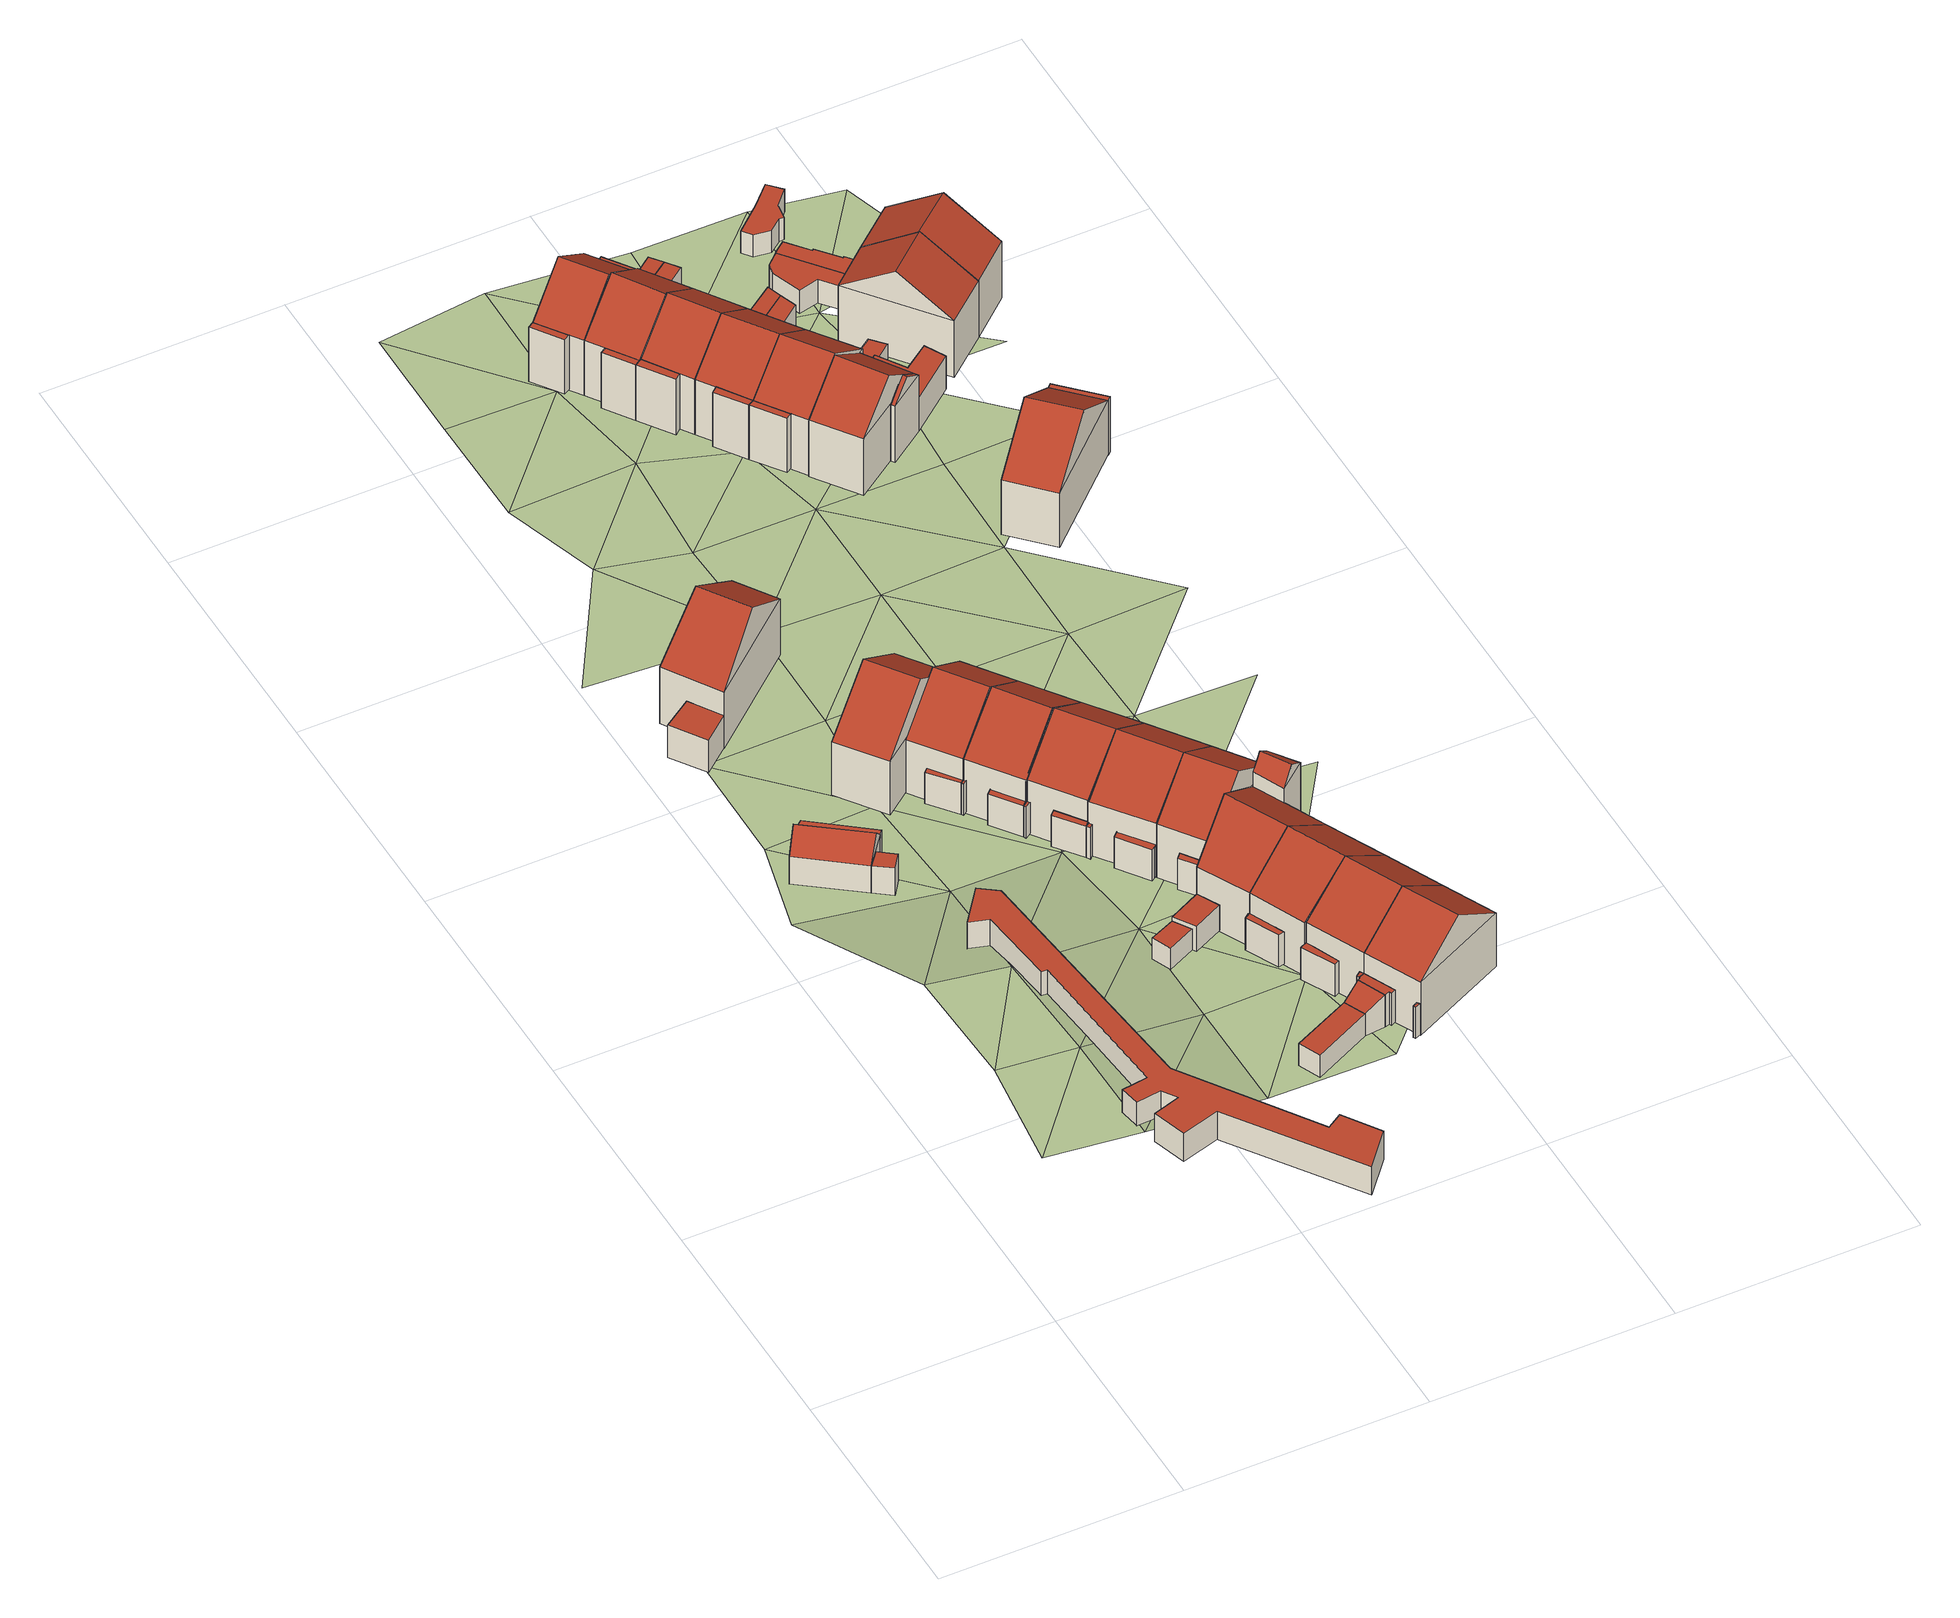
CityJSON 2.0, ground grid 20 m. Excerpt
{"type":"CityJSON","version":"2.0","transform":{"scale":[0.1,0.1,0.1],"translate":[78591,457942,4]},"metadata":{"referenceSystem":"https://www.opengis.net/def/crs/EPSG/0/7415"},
"CityObjects":{
"building1":{"type":"Building","children":["building1-1","building1-2","building1-3"]},
"building1-1":{"type":"BuildingPart","attributes":{"roofType":"1000","RelativeEavesHeight":2.72,"RelativeRidgeHeight":2.72,"AbsoluteEavesHeight":7.45,"AbsoluteRidgeHeight":7.45},"parents":["building1"],"geometry":[{"type":"Solid","lod":"2","boundaries":[[[[0,1,2,3]],[[1,4,5,2]],[[4,6,7,5]],[[6,0,3,7]],[[6,4,1,0]],[[3,2,5,7]]]],"semantics":{"surfaces":[{"type":"WallSurface"},{"type":"RoofSurface","Direction":354.98,"Slope":90},{"type":"GroundSurface"}],"values":[[0,0,0,0,1,2]]}}]},
"building1-2":{"type":"BuildingPart","attributes":{"roofType":"1030","RelativeEavesHeight":2.73,"RelativeRidgeHeight":4.38,"AbsoluteEavesHeight":7.45,"AbsoluteRidgeHeight":9.09},"parents":["building1"],"geometry":[{"type":"Solid","lod":"2","boundaries":[[[[8,9,10,11]],[[9,6,7,10]],[[6,12,13,7]],[[12,8,11,13]],[[6,9,14]],[[8,12,15]],[[9,8,15,14]],[[12,6,14,15]],[[11,10,7,13]]]],"semantics":{"surfaces":[{"type":"WallSurface"},{"type":"RoofSurface","Direction":36.24,"Slope":44.99},{"type":"RoofSurface","Direction":216.6,"Slope":45},{"type":"GroundSurface"}],"values":[[0,0,0,0,0,0,1,2,3]]}}]},
"building1-3":{"type":"BuildingPart","attributes":{"roofType":"1000","RelativeEavesHeight":2.74,"RelativeRidgeHeight":2.74,"AbsoluteEavesHeight":7.45,"AbsoluteRidgeHeight":7.45},"parents":["building1"],"geometry":[{"type":"Solid","lod":"2","boundaries":[[[[8,16,17,11]],[[16,18,19,17]],[[18,9,10,19]],[[9,8,11,10]],[[9,18,16,8]],[[11,17,19,10]]]],"semantics":{"surfaces":[{"type":"WallSurface"},{"type":"RoofSurface","Direction":0,"Slope":90},{"type":"GroundSurface"}],"values":[[0,0,0,0,1,2]]}}]},
"building2":{"type":"Building","attributes":{"roofType":"1000","RelativeEavesHeight":2.79,"RelativeRidgeHeight":2.79,"AbsoluteEavesHeight":7.82,"AbsoluteRidgeHeight":7.82},"geometry":[{"type":"Solid","lod":"2","boundaries":[[[[20,21,22,23]],[[21,24,25,22]],[[24,26,27,25]],[[26,28,29,27]],[[28,30,31,29]],[[30,32,33,31]],[[32,34,35,33]],[[34,36,37,35]],[[36,38,39,37]],[[38,40,41,39]],[[40,42,43,41]],[[42,44,45,43]],[[44,46,47,45]],[[46,48,49,47]],[[48,50,51,49]],[[50,52,53,51]],[[52,54,55,53]],[[54,56,57,55]],[[56,20,23,57]],[[56,54,52,50,48,46,44,42,40,38,36,34,32,30,28,26,24,21,20]],[[23,22,25,27,29,31,33,35,37,39,41,43,45,47,49,51,53,55,57]]]],"semantics":{"surfaces":[{"type":"WallSurface"},{"type":"RoofSurface","Direction":0,"Slope":90},{"type":"GroundSurface"}],"values":[[0,0,0,0,0,0,0,0,0,0,0,0,0,0,0,0,0,0,0,1,2]]}}]},
"building3":{"type":"Building","children":["building3-1","building3-2"]},
"building3-1":{"type":"BuildingPart","attributes":{"roofType":"1030","RelativeEavesHeight":5.61,"RelativeRidgeHeight":9.45,"AbsoluteEavesHeight":10.07,"AbsoluteRidgeHeight":13.91},"parents":["building3"],"geometry":[{"type":"Solid","lod":"2","boundaries":[[[[58,59,60,61]],[[59,62,63,60]],[[62,64,65,63]],[[64,58,61,65]],[[62,59,66]],[[58,64,67]],[[59,58,67,66]],[[64,62,66,67]],[[61,60,63,65]]]],"semantics":{"surfaces":[{"type":"WallSurface"},{"type":"RoofSurface","Direction":236.71,"Slope":53.75},{"type":"RoofSurface","Direction":56.67,"Slope":53.75},{"type":"GroundSurface"}],"values":[[0,0,0,0,0,0,1,2,3]]}}]},
"building3-2":{"type":"BuildingPart","attributes":{"roofType":"1000","RelativeEavesHeight":3.17,"RelativeRidgeHeight":3.17,"AbsoluteEavesHeight":7.78,"AbsoluteRidgeHeight":7.78},"parents":["building3"],"geometry":[{"type":"Solid","lod":"2","boundaries":[[[[68,69,70,71]],[[69,72,73,70]],[[72,74,75,73]],[[74,68,71,75]],[[74,72,69,68]],[[71,70,73,75]]]],"semantics":{"surfaces":[{"type":"WallSurface"},{"type":"RoofSurface","Direction":0,"Slope":90},{"type":"GroundSurface"}],"values":[[0,0,0,0,1,2]]}}]},
"building4":{"type":"Building","attributes":{"roofType":"1030","RelativeEavesHeight":5.32,"RelativeRidgeHeight":9.09,"AbsoluteEavesHeight":9.82,"AbsoluteRidgeHeight":13.59},"geometry":[{"type":"Solid","lod":"2","boundaries":[[[[76,77,78,79]],[[77,80,81,78]],[[80,82,83,81]],[[82,76,79,83]],[[80,77,84]],[[76,82,85]],[[77,76,85,84]],[[82,80,84,85]],[[79,78,81,83]]]],"semantics":{"surfaces":[{"type":"WallSurface"},{"type":"RoofSurface","Direction":234.2,"Slope":53.7},{"type":"RoofSurface","Direction":54.05,"Slope":53.7},{"type":"GroundSurface"}],"values":[[0,0,0,0,0,0,1,2,3]]}}]},
"building5":{"type":"Building","children":["building5-1","building5-2"]},
"building5-1":{"type":"BuildingPart","attributes":{"roofType":"1030","RelativeEavesHeight":5.3,"RelativeRidgeHeight":8.58,"AbsoluteEavesHeight":9.82,"AbsoluteRidgeHeight":13.09},"parents":["building5"],"geometry":[{"type":"Solid","lod":"2","boundaries":[[[[86,87,88,89]],[[87,90,91,88]],[[90,92,93,91]],[[92,86,89,93]],[[90,87,94]],[[86,92,95]],[[87,86,95,94]],[[92,90,94,95]],[[89,88,91,93]]]],"semantics":{"surfaces":[{"type":"WallSurface"},{"type":"RoofSurface","Direction":233.83,"Slope":54.18},{"type":"RoofSurface","Direction":53.82,"Slope":54.18},{"type":"GroundSurface"}],"values":[[0,0,0,0,0,0,1,2,3]]}}]},
"building5-2":{"type":"BuildingPart","attributes":{"roofType":"1000","RelativeEavesHeight":3.09,"RelativeRidgeHeight":3.09,"AbsoluteEavesHeight":7.72,"AbsoluteRidgeHeight":7.72},"parents":["building5"],"geometry":[{"type":"Solid","lod":"2","boundaries":[[[[96,97,98,99]],[[97,100,101,98]],[[100,102,103,101]],[[102,96,99,103]],[[102,100,97,96]],[[99,98,101,103]]]],"semantics":{"surfaces":[{"type":"WallSurface"},{"type":"RoofSurface","Direction":0,"Slope":90},{"type":"GroundSurface"}],"values":[[0,0,0,0,1,2]]}}]},
"building6":{"type":"Building","children":["building6-1","building6-2","building6-3"]},
"building6-1":{"type":"BuildingPart","attributes":{"roofType":"1000","RelativeEavesHeight":3.09,"RelativeRidgeHeight":3.09,"AbsoluteEavesHeight":7.72,"AbsoluteRidgeHeight":7.72},"parents":["building6"],"geometry":[{"type":"Solid","lod":"2","boundaries":[[[[96,104,105,99]],[[104,106,107,105]],[[106,97,98,107]],[[97,96,99,98]],[[97,106,104,96]],[[99,105,107,98]]]],"semantics":{"surfaces":[{"type":"WallSurface"},{"type":"RoofSurface","Direction":0,"Slope":90},{"type":"GroundSurface"}],"values":[[0,0,0,0,1,2]]}}]},
"building6-2":{"type":"BuildingPart","attributes":{"roofType":"1030","RelativeEavesHeight":5.3,"RelativeRidgeHeight":8.58,"AbsoluteEavesHeight":9.82,"AbsoluteRidgeHeight":13.09},"parents":["building6"],"geometry":[{"type":"Solid","lod":"2","boundaries":[[[[108,86,89,109]],[[86,92,93,89]],[[92,110,111,93]],[[110,108,109,111]],[[92,86,112]],[[108,110,113]],[[86,108,113,112]],[[110,92,112,113]],[[109,89,93,111]]]],"semantics":{"surfaces":[{"type":"WallSurface"},{"type":"RoofSurface","Direction":234.07,"Slope":54.07},{"type":"RoofSurface","Direction":53.9,"Slope":54.07},{"type":"GroundSurface"}],"values":[[0,0,0,0,0,0,1,2,3]]}}]},
"building6-3":{"type":"BuildingPart","attributes":{"roofType":"1000","RelativeEavesHeight":3.11,"RelativeRidgeHeight":3.11,"AbsoluteEavesHeight":7.72,"AbsoluteRidgeHeight":7.72},"parents":["building6"],"geometry":[{"type":"Solid","lod":"2","boundaries":[[[[114,115,116,117]],[[115,118,119,116]],[[118,120,121,119]],[[120,114,117,121]],[[120,118,115,114]],[[117,116,119,121]]]],"semantics":{"surfaces":[{"type":"WallSurface"},{"type":"RoofSurface","Direction":0,"Slope":90},{"type":"GroundSurface"}],"values":[[0,0,0,0,1,2]]}}]},
"building7":{"type":"Building","children":["building7-1","building7-2","building7-3"]},
"building7-1":{"type":"BuildingPart","attributes":{"roofType":"1000","RelativeEavesHeight":3.13,"RelativeRidgeHeight":3.13,"AbsoluteEavesHeight":7.72,"AbsoluteRidgeHeight":7.72},"parents":["building7"],"geometry":[{"type":"Solid","lod":"2","boundaries":[[[[122,123,124,125]],[[123,126,127,124]],[[126,128,129,127]],[[128,122,125,129]],[[128,126,123,122]],[[125,124,127,129]]]],"semantics":{"surfaces":[{"type":"WallSurface"},{"type":"RoofSurface","Direction":0,"Slope":90},{"type":"GroundSurface"}],"values":[[0,0,0,0,1,2]]}}]},
"building7-2":{"type":"BuildingPart","attributes":{"roofType":"1030","RelativeEavesHeight":5.32,"RelativeRidgeHeight":8.6,"AbsoluteEavesHeight":9.82,"AbsoluteRidgeHeight":13.09},"parents":["building7"],"geometry":[{"type":"Solid","lod":"2","boundaries":[[[[130,131,132,133]],[[131,110,111,132]],[[110,134,135,111]],[[134,130,133,135]],[[110,131,136]],[[130,134,137]],[[131,130,137,136]],[[134,110,136,137]],[[133,132,111,135]]]],"semantics":{"surfaces":[{"type":"WallSurface"},{"type":"RoofSurface","Direction":233.86,"Slope":54.07},{"type":"RoofSurface","Direction":53.82,"Slope":54.07},{"type":"GroundSurface"}],"values":[[0,0,0,0,0,0,1,2,3]]}}]},
"building7-3":{"type":"BuildingPart","attributes":{"roofType":"1000","RelativeEavesHeight":3.12,"RelativeRidgeHeight":3.12,"AbsoluteEavesHeight":7.72,"AbsoluteRidgeHeight":7.72},"parents":["building7"],"geometry":[{"type":"Solid","lod":"2","boundaries":[[[[138,139,140,141]],[[139,142,143,140]],[[142,115,116,143]],[[115,138,141,116]],[[115,142,139,138]],[[141,140,143,116]]]],"semantics":{"surfaces":[{"type":"WallSurface"},{"type":"RoofSurface","Direction":0,"Slope":90},{"type":"GroundSurface"}],"values":[[0,0,0,0,1,2]]}}]},
"building8":{"type":"Building","children":["building8-1","building8-2","building8-3","building8-4","building8-5"]},
"building8-1":{"type":"BuildingPart","attributes":{"roofType":"1030","RelativeEavesHeight":6.73,"RelativeRidgeHeight":7.83,"AbsoluteEavesHeight":11.2,"AbsoluteRidgeHeight":12.29},"parents":["building8"],"geometry":[{"type":"Solid","lod":"2","boundaries":[[[[144,145,146,147]],[[145,148,149,146]],[[148,150,151,149]],[[150,144,147,151]],[[148,145,152]],[[144,150,153]],[[145,144,153,152]],[[150,148,152,153]],[[147,146,149,151]]]],"semantics":{"surfaces":[{"type":"WallSurface"},{"type":"RoofSurface","Direction":242.13,"Slope":50.67},{"type":"RoofSurface","Direction":56.68,"Slope":51.04},{"type":"GroundSurface"}],"values":[[0,0,0,0,0,0,1,2,3]]}}]},
"building8-2":{"type":"BuildingPart","attributes":{"roofType":"1000","RelativeEavesHeight":3.24,"RelativeRidgeHeight":3.24,"AbsoluteEavesHeight":7.83,"AbsoluteRidgeHeight":7.83},"parents":["building8"],"geometry":[{"type":"Solid","lod":"2","boundaries":[[[[154,155,156,157]],[[155,158,159,156]],[[158,154,157,159]],[[158,155,154]],[[157,156,159]]]],"semantics":{"surfaces":[{"type":"WallSurface"},{"type":"RoofSurface","Direction":0,"Slope":90},{"type":"GroundSurface"}],"values":[[0,0,0,1,2]]}}]},
"building8-3":{"type":"BuildingPart","attributes":{"roofType":"1000","RelativeEavesHeight":2.12,"RelativeRidgeHeight":2.12,"AbsoluteEavesHeight":6.72,"AbsoluteRidgeHeight":6.72},"parents":["building8"],"geometry":[{"type":"Solid","lod":"2","boundaries":[[[[160,161,162,163]],[[161,164,165,162]],[[164,166,167,165]],[[166,160,163,167]],[[166,164,161,160]],[[163,162,165,167]]]],"semantics":{"surfaces":[{"type":"WallSurface"},{"type":"RoofSurface","Direction":0,"Slope":90},{"type":"GroundSurface"}],"values":[[0,0,0,0,1,2]]}}]},
"building8-4":{"type":"BuildingPart","attributes":{"roofType":"1000","RelativeEavesHeight":2.55,"RelativeRidgeHeight":2.55,"AbsoluteEavesHeight":7.13,"AbsoluteRidgeHeight":7.13},"parents":["building8"],"geometry":[{"type":"Solid","lod":"2","boundaries":[[[[168,169,170,171]],[[169,172,173,170]],[[172,174,167,173]],[[174,168,171,167]],[[174,172,169,168]],[[171,170,173,167]]]],"semantics":{"surfaces":[{"type":"WallSurface"},{"type":"RoofSurface","Direction":0,"Slope":90},{"type":"GroundSurface"}],"values":[[0,0,0,0,1,2]]}}]},
"building8-5":{"type":"BuildingPart","attributes":{"roofType":"1030","RelativeEavesHeight":5.34,"RelativeRidgeHeight":8.6,"AbsoluteEavesHeight":9.84,"AbsoluteRidgeHeight":13.11},"parents":["building8"],"geometry":[{"type":"Solid","lod":"2","boundaries":[[[[175,176,177,178]],[[176,179,146,177]],[[179,180,181,146]],[[180,175,178,181]],[[179,176,182]],[[175,180,183]],[[176,175,183,182]],[[180,179,182,183]],[[178,177,146,181]]]],"semantics":{"surfaces":[{"type":"WallSurface"},{"type":"RoofSurface","Direction":244.43,"Slope":54.4},{"type":"RoofSurface","Direction":64.62,"Slope":54.39},{"type":"GroundSurface"}],"values":[[0,0,0,0,0,0,1,2,3]]}}]},
"building9":{"type":"Building","children":["building9-1","building9-2","building9-3","building9-4","building9-5"]},
"building9-1":{"type":"BuildingPart","attributes":{"roofType":"1010","RelativeEavesHeight":2.75,"RelativeRidgeHeight":3.25,"AbsoluteEavesHeight":7.33,"AbsoluteRidgeHeight":7.83},"parents":["building9"],"geometry":[{"type":"Solid","lod":"2","boundaries":[[[[184,185,186,187]],[[185,188,189,186]],[[188,190,191,189]],[[190,184,187,191]],[[190,188,185,184]],[[187,186,189,191]]]],"semantics":{"surfaces":[{"type":"WallSurface"},{"type":"RoofSurface","Direction":244.72,"Slope":57.91},{"type":"GroundSurface"}],"values":[[0,0,0,0,1,2]]}}]},
"building9-2":{"type":"BuildingPart","attributes":{"roofType":"1000","RelativeEavesHeight":3.26,"RelativeRidgeHeight":3.26,"AbsoluteEavesHeight":7.83,"AbsoluteRidgeHeight":7.83},"parents":["building9"],"geometry":[{"type":"Solid","lod":"2","boundaries":[[[[188,192,193,189]],[[192,194,195,193]],[[194,196,197,195]],[[196,198,199,197]],[[198,200,201,199]],[[200,202,203,201]],[[202,190,191,203]],[[190,188,189,191]],[[190,202,200,198,196,194,192,188]],[[189,193,195,197,199,201,203,191]]]],"semantics":{"surfaces":[{"type":"WallSurface"},{"type":"RoofSurface","Direction":0,"Slope":90},{"type":"GroundSurface"}],"values":[[0,0,0,0,0,0,0,0,1,2]]}}]},
"building9-3":{"type":"BuildingPart","attributes":{"roofType":"1030","RelativeEavesHeight":5.39,"RelativeRidgeHeight":8.65,"AbsoluteEavesHeight":9.84,"AbsoluteRidgeHeight":13.11},"parents":["building9"],"geometry":[{"type":"Solid","lod":"2","boundaries":[[[[204,205,206,207]],[[205,208,209,206]],[[208,210,211,209]],[[210,204,207,211]],[[208,205,212]],[[204,210,213]],[[205,204,213,212]],[[210,208,212,213]],[[207,206,209,211]]]],"semantics":{"surfaces":[{"type":"WallSurface"},{"type":"RoofSurface","Direction":244.48,"Slope":54.4},{"type":"RoofSurface","Direction":64.62,"Slope":54.4},{"type":"GroundSurface"}],"values":[[0,0,0,0,0,0,1,2,3]]}}]},
"building9-4":{"type":"BuildingPart","attributes":{"roofType":"1000","RelativeEavesHeight":3.17,"RelativeRidgeHeight":3.17,"AbsoluteEavesHeight":7.74,"AbsoluteRidgeHeight":7.74},"parents":["building9"],"geometry":[{"type":"Solid","lod":"2","boundaries":[[[[214,215,216,217]],[[215,218,219,216]],[[218,220,221,219]],[[220,214,217,221]],[[220,218,215,214]],[[217,216,219,221]]]],"semantics":{"surfaces":[{"type":"WallSurface"},{"type":"RoofSurface","Direction":0,"Slope":90},{"type":"GroundSurface"}],"values":[[0,0,0,0,1,2]]}}]},
"building9-5":{"type":"BuildingPart","attributes":{"roofType":"1000","RelativeEavesHeight":2.23,"RelativeRidgeHeight":2.23,"AbsoluteEavesHeight":6.83,"AbsoluteRidgeHeight":6.83},"parents":["building9"],"geometry":[{"type":"Solid","lod":"2","boundaries":[[[[184,222,223,187]],[[222,224,225,223]],[[224,185,186,225]],[[185,184,187,186]],[[185,224,222,184]],[[187,223,225,186]]]],"semantics":{"surfaces":[{"type":"WallSurface"},{"type":"RoofSurface","Direction":0,"Slope":90},{"type":"GroundSurface"}],"values":[[0,0,0,0,1,2]]}}]},
"building10":{"type":"Building","children":["building10-1","building10-2","building10-3"]},
"building10-1":{"type":"BuildingPart","attributes":{"roofType":"1030","RelativeEavesHeight":5.33,"RelativeRidgeHeight":8.61,"AbsoluteEavesHeight":9.82,"AbsoluteRidgeHeight":13.09},"parents":["building10"],"geometry":[{"type":"Solid","lod":"2","boundaries":[[[[226,227,228,229]],[[227,134,135,228]],[[134,230,231,135]],[[230,226,229,231]],[[134,227,137]],[[226,230,232]],[[227,226,232,137]],[[230,134,137,232]],[[229,228,135,231]]]],"semantics":{"surfaces":[{"type":"WallSurface"},{"type":"RoofSurface","Direction":233.16,"Slope":54.11},{"type":"RoofSurface","Direction":53.59,"Slope":54.11},{"type":"GroundSurface"}],"values":[[0,0,0,0,0,0,1,2,3]]}}]},
"building10-2":{"type":"BuildingPart","attributes":{"roofType":"1000","RelativeEavesHeight":3.15,"RelativeRidgeHeight":3.15,"AbsoluteEavesHeight":7.72,"AbsoluteRidgeHeight":7.72},"parents":["building10"],"geometry":[{"type":"Solid","lod":"2","boundaries":[[[[233,234,235,236]],[[234,237,238,235]],[[237,239,240,238]],[[239,241,242,240]],[[241,233,236,242]],[[241,239,237,234,233]],[[236,235,238,240,242]]]],"semantics":{"surfaces":[{"type":"WallSurface"},{"type":"RoofSurface","Direction":0,"Slope":90},{"type":"GroundSurface"}],"values":[[0,0,0,0,0,1,2]]}}]},
"building10-3":{"type":"BuildingPart","attributes":{"roofType":"1000","RelativeEavesHeight":3.13,"RelativeRidgeHeight":3.13,"AbsoluteEavesHeight":7.72,"AbsoluteRidgeHeight":7.72},"parents":["building10"],"geometry":[{"type":"Solid","lod":"2","boundaries":[[[[243,244,245,246]],[[244,247,248,245]],[[247,122,125,248]],[[122,243,246,125]],[[122,247,244,243]],[[246,245,248,125]]]],"semantics":{"surfaces":[{"type":"WallSurface"},{"type":"RoofSurface","Direction":0,"Slope":90},{"type":"GroundSurface"}],"values":[[0,0,0,0,1,2]]}}]},
"building11":{"type":"Building","children":["building11-1","building11-2"]},
"building11-1":{"type":"BuildingPart","attributes":{"roofType":"1030","RelativeEavesHeight":5.37,"RelativeRidgeHeight":8.63,"AbsoluteEavesHeight":9.84,"AbsoluteRidgeHeight":13.11},"parents":["building11"],"geometry":[{"type":"Solid","lod":"2","boundaries":[[[[249,175,178,250]],[[175,180,181,178]],[[180,251,252,181]],[[251,249,250,252]],[[180,175,183]],[[249,251,253]],[[175,249,253,183]],[[251,180,183,253]],[[250,178,181,252]]]],"semantics":{"surfaces":[{"type":"WallSurface"},{"type":"RoofSurface","Direction":245.34,"Slope":54.37},{"type":"RoofSurface","Direction":64.92,"Slope":54.36},{"type":"GroundSurface"}],"values":[[0,0,0,0,0,0,1,2,3]]}}]},
"building11-2":{"type":"BuildingPart","attributes":{"roofType":"1000","RelativeEavesHeight":3.24,"RelativeRidgeHeight":3.24,"AbsoluteEavesHeight":7.83,"AbsoluteRidgeHeight":7.83},"parents":["building11"],"geometry":[{"type":"Solid","lod":"2","boundaries":[[[[158,254,255,159]],[[254,256,257,255]],[[256,154,157,257]],[[154,158,159,157]],[[154,256,254,158]],[[159,255,257,157]]]],"semantics":{"surfaces":[{"type":"WallSurface"},{"type":"RoofSurface","Direction":0,"Slope":90},{"type":"GroundSurface"}],"values":[[0,0,0,0,1,2]]}}]},
"building12":{"type":"Building","children":["building12-1","building12-2"]},
"building12-1":{"type":"BuildingPart","attributes":{"roofType":"1000","RelativeEavesHeight":3.15,"RelativeRidgeHeight":3.15,"AbsoluteEavesHeight":7.72,"AbsoluteRidgeHeight":7.72},"parents":["building12"],"geometry":[{"type":"Solid","lod":"2","boundaries":[[[[258,259,260,261]],[[259,262,263,260]],[[262,264,265,263]],[[264,258,261,265]],[[264,262,259,258]],[[261,260,263,265]]]],"semantics":{"surfaces":[{"type":"WallSurface"},{"type":"RoofSurface","Direction":0,"Slope":90},{"type":"GroundSurface"}],"values":[[0,0,0,0,1,2]]}}]},
"building12-2":{"type":"BuildingPart","attributes":{"roofType":"1030","RelativeEavesHeight":5.34,"RelativeRidgeHeight":8.62,"AbsoluteEavesHeight":9.82,"AbsoluteRidgeHeight":13.09},"parents":["building12"],"geometry":[{"type":"Solid","lod":"2","boundaries":[[[[266,267,268,269]],[[267,230,231,268]],[[230,270,149,231]],[[270,266,269,149]],[[230,267,232]],[[266,270,271]],[[267,266,271,232]],[[270,230,232,271]],[[269,268,231,149]]]],"semantics":{"surfaces":[{"type":"WallSurface"},{"type":"RoofSurface","Direction":234.24,"Slope":54.16},{"type":"RoofSurface","Direction":53.95,"Slope":54.16},{"type":"GroundSurface"}],"values":[[0,0,0,0,0,0,1,2,3]]}}]},
"building13":{"type":"Building","children":["building13-1","building13-2","building13-3"]},
"building13-1":{"type":"BuildingPart","attributes":{"roofType":"1000","RelativeEavesHeight":3.25,"RelativeRidgeHeight":3.25,"AbsoluteEavesHeight":7.83,"AbsoluteRidgeHeight":7.83},"parents":["building13"],"geometry":[{"type":"Solid","lod":"2","boundaries":[[[[196,194,195,197]],[[194,272,273,195]],[[272,274,275,273]],[[274,196,197,275]],[[274,272,194,196]],[[197,195,273,275]]]],"semantics":{"surfaces":[{"type":"WallSurface"},{"type":"RoofSurface","Direction":0,"Slope":90},{"type":"GroundSurface"}],"values":[[0,0,0,0,1,2]]}}]},
"building13-2":{"type":"BuildingPart","attributes":{"roofType":"1030","RelativeEavesHeight":5.39,"RelativeRidgeHeight":8.65,"AbsoluteEavesHeight":9.84,"AbsoluteRidgeHeight":13.11},"parents":["building13"],"geometry":[{"type":"Solid","lod":"2","boundaries":[[[[205,276,277,206]],[[276,251,252,277]],[[251,208,209,252]],[[208,205,206,209]],[[251,276,253]],[[205,208,212]],[[276,205,212,253]],[[208,251,253,212]],[[206,277,252,209]]]],"semantics":{"surfaces":[{"type":"WallSurface"},{"type":"RoofSurface","Direction":245.62,"Slope":54.29},{"type":"RoofSurface","Direction":65,"Slope":54.28},{"type":"GroundSurface"}],"values":[[0,0,0,0,0,0,1,2,3]]}}]},
"building13-3":{"type":"BuildingPart","attributes":{"roofType":"1000","RelativeEavesHeight":3.25,"RelativeRidgeHeight":3.25,"AbsoluteEavesHeight":7.83,"AbsoluteRidgeHeight":7.83},"parents":["building13"],"geometry":[{"type":"Solid","lod":"2","boundaries":[[[[278,279,280,281]],[[279,282,283,280]],[[282,284,285,283]],[[284,278,281,285]],[[284,282,279,278]],[[281,280,283,285]]]],"semantics":{"surfaces":[{"type":"WallSurface"},{"type":"RoofSurface","Direction":0,"Slope":90},{"type":"GroundSurface"}],"values":[[0,0,0,0,1,2]]}}]},
"building14":{"type":"Building","children":["building14-1","building14-2","building14-3"]},
"building14-1":{"type":"BuildingPart","attributes":{"roofType":"1030","RelativeEavesHeight":5.43,"RelativeRidgeHeight":8.55,"AbsoluteEavesHeight":9.87,"AbsoluteRidgeHeight":12.99},"parents":["building14"],"geometry":[{"type":"Solid","lod":"2","boundaries":[[[[286,287,288,289]],[[287,290,291,288]],[[290,292,293,291]],[[292,286,289,293]],[[290,287,294]],[[286,292,295]],[[287,286,295,294]],[[292,290,294,295]],[[289,288,291,293]]]],"semantics":{"surfaces":[{"type":"WallSurface"},{"type":"RoofSurface","Direction":234.9,"Slope":52.38},{"type":"RoofSurface","Direction":54.9,"Slope":52.38},{"type":"GroundSurface"}],"values":[[0,0,0,0,0,0,1,2,3]]}}]},
"building14-2":{"type":"BuildingPart","attributes":{"roofType":"1000","RelativeEavesHeight":5.42,"RelativeRidgeHeight":5.42,"AbsoluteEavesHeight":9.87,"AbsoluteRidgeHeight":9.87},"parents":["building14"],"geometry":[{"type":"Solid","lod":"2","boundaries":[[[[287,296,297,298]],[[296,299,300,297]],[[299,301,302,300]],[[301,287,298,302]],[[301,299,296,287]],[[298,297,300,302]]]],"semantics":{"surfaces":[{"type":"WallSurface"},{"type":"RoofSurface","Direction":0,"Slope":90},{"type":"GroundSurface"}],"values":[[0,0,0,0,1,2]]}}]},
"building14-3":{"type":"BuildingPart","attributes":{"roofType":"1000","RelativeEavesHeight":2.54,"RelativeRidgeHeight":2.54,"AbsoluteEavesHeight":6.92,"AbsoluteRidgeHeight":6.92},"parents":["building14"],"geometry":[{"type":"Solid","lod":"2","boundaries":[[[[303,304,305,306]],[[304,307,308,305]],[[307,309,310,308]],[[309,311,312,310]],[[311,313,314,312]],[[313,315,293,314]],[[315,316,291,293]],[[316,303,306,291]],[[316,315,313,311,309,307,304,303]],[[306,305,308,310,312,314,293,291]]]],"semantics":{"surfaces":[{"type":"WallSurface"},{"type":"RoofSurface","Direction":0,"Slope":90},{"type":"GroundSurface"}],"values":[[0,0,0,0,0,0,0,0,1,2]]}}]},
"building15":{"type":"Building","children":["building15-1","building15-2","building15-3"]},
"building15-1":{"type":"BuildingPart","attributes":{"roofType":"1000","RelativeEavesHeight":5.47,"RelativeRidgeHeight":5.47,"AbsoluteEavesHeight":9.87,"AbsoluteRidgeHeight":9.87},"parents":["building15"],"geometry":[{"type":"Solid","lod":"2","boundaries":[[[[317,318,319,320]],[[318,321,322,319]],[[321,323,324,322]],[[323,317,320,324]],[[323,321,318,317]],[[320,319,322,324]]]],"semantics":{"surfaces":[{"type":"WallSurface"},{"type":"RoofSurface","Direction":0,"Slope":90},{"type":"GroundSurface"}],"values":[[0,0,0,0,1,2]]}}]},
"building15-2":{"type":"BuildingPart","attributes":{"roofType":"1000","RelativeEavesHeight":2.55,"RelativeRidgeHeight":2.55,"AbsoluteEavesHeight":6.92,"AbsoluteRidgeHeight":6.92},"parents":["building15"],"geometry":[{"type":"Solid","lod":"2","boundaries":[[[[325,313,314,326]],[[313,327,328,314]],[[327,329,330,328]],[[329,331,332,330]],[[331,333,334,332]],[[333,335,336,334]],[[335,337,338,336]],[[337,325,326,338]],[[337,335,333,331,329,327,313,325]],[[326,314,328,330,332,334,336,338]]]],"semantics":{"surfaces":[{"type":"WallSurface"},{"type":"RoofSurface","Direction":0,"Slope":90},{"type":"GroundSurface"}],"values":[[0,0,0,0,0,0,0,0,1,2]]}}]},
"building15-3":{"type":"BuildingPart","attributes":{"roofType":"1030","RelativeEavesHeight":5.47,"RelativeRidgeHeight":8.59,"AbsoluteEavesHeight":9.87,"AbsoluteRidgeHeight":12.99},"parents":["building15"],"geometry":[{"type":"Solid","lod":"2","boundaries":[[[[317,286,289,320]],[[286,339,326,289]],[[339,340,341,326]],[[340,317,320,341]],[[339,286,342]],[[317,340,343]],[[286,317,343,342]],[[340,339,342,343]],[[320,289,326,341]]]],"semantics":{"surfaces":[{"type":"WallSurface"},{"type":"RoofSurface","Direction":234.98,"Slope":53.4},{"type":"RoofSurface","Direction":55.13,"Slope":53.4},{"type":"GroundSurface"}],"values":[[0,0,0,0,0,0,1,2,3]]}}]},
"building16":{"type":"Building","children":["building16-1","building16-2","building16-3"]},
"building16-1":{"type":"BuildingPart","attributes":{"roofType":"1000","RelativeEavesHeight":5.47,"RelativeRidgeHeight":5.47,"AbsoluteEavesHeight":9.87,"AbsoluteRidgeHeight":9.87},"parents":["building16"],"geometry":[{"type":"Solid","lod":"2","boundaries":[[[[344,345,346,347]],[[345,348,349,346]],[[348,318,319,349]],[[318,344,347,319]],[[318,348,345,344]],[[347,346,349,319]]]],"semantics":{"surfaces":[{"type":"WallSurface"},{"type":"RoofSurface","Direction":0,"Slope":90},{"type":"GroundSurface"}],"values":[[0,0,0,0,1,2]]}}]},
"building16-2":{"type":"BuildingPart","attributes":{"roofType":"1000","RelativeEavesHeight":2.4,"RelativeRidgeHeight":2.4,"AbsoluteEavesHeight":6.73,"AbsoluteRidgeHeight":6.73},"parents":["building16"],"geometry":[{"type":"Solid","lod":"2","boundaries":[[[[350,351,352,353]],[[351,354,355,352]],[[354,356,357,355]],[[356,358,359,357]],[[358,360,361,359]],[[360,362,363,361]],[[362,364,365,363]],[[364,350,353,365]],[[364,362,360,358,356,354,351,350]],[[353,352,355,357,359,361,363,365]]]],"semantics":{"surfaces":[{"type":"WallSurface"},{"type":"RoofSurface","Direction":0,"Slope":90},{"type":"GroundSurface"}],"values":[[0,0,0,0,0,0,0,0,1,2]]}}]},
"building16-3":{"type":"BuildingPart","attributes":{"roofType":"1030","RelativeEavesHeight":5.47,"RelativeRidgeHeight":8.59,"AbsoluteEavesHeight":9.87,"AbsoluteRidgeHeight":12.99},"parents":["building16"],"geometry":[{"type":"Solid","lod":"2","boundaries":[[[[366,344,347,367]],[[344,340,341,347]],[[340,368,369,341]],[[368,366,367,369]],[[340,344,370]],[[366,368,371]],[[344,366,371,370]],[[368,340,370,371]],[[367,347,341,369]]]],"semantics":{"surfaces":[{"type":"WallSurface"},{"type":"RoofSurface","Direction":235.11,"Slope":53.21},{"type":"RoofSurface","Direction":55.19,"Slope":53.21},{"type":"GroundSurface"}],"values":[[0,0,0,0,0,0,1,2,3]]}}]},
"building17":{"type":"Building","children":["building17-1","building17-2","building17-3"]},
"building17-1":{"type":"BuildingPart","attributes":{"roofType":"1000","RelativeEavesHeight":5.4,"RelativeRidgeHeight":5.4,"AbsoluteEavesHeight":9.87,"AbsoluteRidgeHeight":9.87},"parents":["building17"],"geometry":[{"type":"Solid","lod":"2","boundaries":[[[[372,373,374,375]],[[373,376,377,374]],[[376,378,379,377]],[[378,372,375,379]],[[378,376,373,372]],[[375,374,377,379]]]],"semantics":{"surfaces":[{"type":"WallSurface"},{"type":"RoofSurface","Direction":0,"Slope":90},{"type":"GroundSurface"}],"values":[[0,0,0,0,1,2]]}}]},
"building17-2":{"type":"BuildingPart","attributes":{"roofType":"1000","RelativeEavesHeight":2.39,"RelativeRidgeHeight":2.39,"AbsoluteEavesHeight":6.73,"AbsoluteRidgeHeight":6.73},"parents":["building17"],"geometry":[{"type":"Solid","lod":"2","boundaries":[[[[350,364,365,353]],[[364,380,381,365]],[[380,382,383,381]],[[382,384,385,383]],[[384,350,353,385]],[[384,382,380,364,350]],[[353,365,381,383,385]]]],"semantics":{"surfaces":[{"type":"WallSurface"},{"type":"RoofSurface","Direction":0,"Slope":90},{"type":"GroundSurface"}],"values":[[0,0,0,0,0,1,2]]}}]},
"building17-3":{"type":"BuildingPart","attributes":{"roofType":"1030","RelativeEavesHeight":5.47,"RelativeRidgeHeight":8.59,"AbsoluteEavesHeight":9.87,"AbsoluteRidgeHeight":12.99},"parents":["building17"],"geometry":[{"type":"Solid","lod":"2","boundaries":[[[[368,386,387,369]],[[386,372,388,387]],[[372,366,367,388]],[[366,368,369,367]],[[372,386,389]],[[368,366,371]],[[386,368,371,389]],[[366,372,389,371]],[[369,387,388,367]]]],"semantics":{"surfaces":[{"type":"WallSurface"},{"type":"RoofSurface","Direction":54.79,"Slope":53.2},{"type":"RoofSurface","Direction":234.98,"Slope":53.2},{"type":"GroundSurface"}],"values":[[0,0,0,0,0,0,1,2,3]]}}]},
"building18":{"type":"Building","children":["building18-1","building18-2","building18-3","building18-4"]},
"building18-1":{"type":"BuildingPart","attributes":{"roofType":"1030","RelativeEavesHeight":5.47,"RelativeRidgeHeight":8.59,"AbsoluteEavesHeight":9.87,"AbsoluteRidgeHeight":12.99},"parents":["building18"],"geometry":[{"type":"Solid","lod":"2","boundaries":[[[[390,372,388,391]],[[372,386,387,388]],[[386,392,393,387]],[[392,390,391,393]],[[386,372,389]],[[390,392,394]],[[372,390,394,389]],[[392,386,389,394]],[[391,388,387,393]]]],"semantics":{"surfaces":[{"type":"WallSurface"},{"type":"RoofSurface","Direction":234.71,"Slope":53.22},{"type":"RoofSurface","Direction":54.7,"Slope":53.22},{"type":"GroundSurface"}],"values":[[0,0,0,0,0,0,1,2,3]]}}]},
"building18-2":{"type":"BuildingPart","attributes":{"roofType":"1000","RelativeEavesHeight":2.39,"RelativeRidgeHeight":2.39,"AbsoluteEavesHeight":6.73,"AbsoluteRidgeHeight":6.73},"parents":["building18"],"geometry":[{"type":"Solid","lod":"2","boundaries":[[[[395,396,397,398]],[[396,399,400,397]],[[399,401,402,400]],[[401,403,404,402]],[[403,405,406,404]],[[405,407,408,406]],[[407,409,410,408]],[[409,411,412,410]],[[411,413,414,412]],[[413,415,416,414]],[[415,395,398,416]],[[415,413,411,409,407,405,403,401,399,396,395]],[[398,397,400,402,404,406,408,410,412,414,416]]]],"semantics":{"surfaces":[{"type":"WallSurface"},{"type":"RoofSurface","Direction":0,"Slope":90},{"type":"GroundSurface"}],"values":[[0,0,0,0,0,0,0,0,0,0,0,1,2]]}}]},
"building18-3":{"type":"BuildingPart","attributes":{"roofType":"1000","RelativeEavesHeight":5.41,"RelativeRidgeHeight":5.41,"AbsoluteEavesHeight":9.87,"AbsoluteRidgeHeight":9.87},"parents":["building18"],"geometry":[{"type":"Solid","lod":"2","boundaries":[[[[372,417,418,375]],[[417,419,420,418]],[[419,373,374,420]],[[373,372,375,374]],[[373,419,417,372]],[[375,418,420,374]]]],"semantics":{"surfaces":[{"type":"WallSurface"},{"type":"RoofSurface","Direction":0,"Slope":90},{"type":"GroundSurface"}],"values":[[0,0,0,0,1,2]]}}]},
"building18-4":{"type":"BuildingPart","attributes":{"roofType":"1000","RelativeEavesHeight":2.95,"RelativeRidgeHeight":2.95,"AbsoluteEavesHeight":7.33,"AbsoluteRidgeHeight":7.33},"parents":["building18"],"geometry":[{"type":"Solid","lod":"2","boundaries":[[[[421,422,423,393]],[[422,424,425,423]],[[424,426,427,425]],[[426,421,393,427]],[[426,424,422,421]],[[393,423,425,427]]]],"semantics":{"surfaces":[{"type":"WallSurface"},{"type":"RoofSurface","Direction":0,"Slope":90},{"type":"GroundSurface"}],"values":[[0,0,0,0,1,2]]}}]},
"building19":{"type":"Building","children":["building19-1","building19-2","building19-3"]},
"building19-1":{"type":"BuildingPart","attributes":{"roofType":"1030","RelativeEavesHeight":5.57,"RelativeRidgeHeight":6.98,"AbsoluteEavesHeight":9.87,"AbsoluteRidgeHeight":11.29},"parents":["building19"],"geometry":[{"type":"Solid","lod":"2","boundaries":[[[[428,429,430,431]],[[429,432,433,430]],[[432,434,435,433]],[[434,428,431,435]],[[432,429,436]],[[428,434,437]],[[429,428,437,436]],[[434,432,436,437]],[[431,430,433,435]]]],"semantics":{"surfaces":[{"type":"WallSurface"},{"type":"RoofSurface","Direction":55.69,"Slope":52.53},{"type":"RoofSurface","Direction":235.77,"Slope":52.53},{"type":"GroundSurface"}],"values":[[0,0,0,0,0,0,1,2,3]]}}]},
"building19-2":{"type":"BuildingPart","attributes":{"roofType":"1030","RelativeEavesHeight":5.56,"RelativeRidgeHeight":8.67,"AbsoluteEavesHeight":9.87,"AbsoluteRidgeHeight":12.99},"parents":["building19"],"geometry":[{"type":"Solid","lod":"2","boundaries":[[[[438,390,439,440]],[[390,441,442,439]],[[441,428,431,442]],[[428,438,440,431]],[[441,390,443]],[[438,428,444]],[[390,438,444,443]],[[428,441,443,444]],[[440,439,442,431]]]],"semantics":{"surfaces":[{"type":"WallSurface"},{"type":"RoofSurface","Direction":234.95,"Slope":51.45},{"type":"RoofSurface","Direction":55.42,"Slope":51.45},{"type":"GroundSurface"}],"values":[[0,0,0,0,0,0,1,2,3]]}}]},
"building19-3":{"type":"BuildingPart","attributes":{"roofType":"1000","RelativeEavesHeight":3.24,"RelativeRidgeHeight":3.24,"AbsoluteEavesHeight":7.55,"AbsoluteRidgeHeight":7.55},"parents":["building19"],"geometry":[{"type":"Solid","lod":"2","boundaries":[[[[445,446,442,430]],[[446,447,414,442]],[[447,448,449,414]],[[448,450,451,449]],[[450,452,453,451]],[[452,445,430,453]],[[452,450,448,447,446,445]],[[430,442,414,449,451,453]]]],"semantics":{"surfaces":[{"type":"WallSurface"},{"type":"RoofSurface","Direction":0,"Slope":90},{"type":"GroundSurface"}],"values":[[0,0,0,0,0,0,1,2]]}}]},
"building20":{"type":"Building","children":["building20-1","building20-2"]},
"building20-1":{"type":"BuildingPart","attributes":{"roofType":"1030","RelativeEavesHeight":5.42,"RelativeRidgeHeight":9.14,"AbsoluteEavesHeight":9.67,"AbsoluteRidgeHeight":13.39},"parents":["building20"],"geometry":[{"type":"Solid","lod":"2","boundaries":[[[[454,455,456,457]],[[455,458,459,456]],[[458,460,461,459]],[[460,454,457,461]],[[458,455,462]],[[454,460,463]],[[455,454,463,462]],[[460,458,462,463]],[[457,456,459,461]]]],"semantics":{"surfaces":[{"type":"WallSurface"},{"type":"RoofSurface","Direction":225.47,"Slope":54.06},{"type":"RoofSurface","Direction":44.92,"Slope":54.05},{"type":"GroundSurface"}],"values":[[0,0,0,0,0,0,1,2,3]]}}]},
"building20-2":{"type":"BuildingPart","attributes":{"roofType":"1000","RelativeEavesHeight":5.42,"RelativeRidgeHeight":5.42,"AbsoluteEavesHeight":9.67,"AbsoluteRidgeHeight":9.67},"parents":["building20"],"geometry":[{"type":"Solid","lod":"2","boundaries":[[[[458,464,465,466]],[[464,467,468,465]],[[467,460,469,468]],[[460,458,466,469]],[[460,467,464,458]],[[466,465,468,469]]]],"semantics":{"surfaces":[{"type":"WallSurface"},{"type":"RoofSurface","Direction":0,"Slope":90},{"type":"GroundSurface"}],"values":[[0,0,0,0,1,2]]}}]},
"building21":{"type":"Building","children":["building21-1","building21-2"]},
"building21-1":{"type":"BuildingPart","attributes":{"roofType":"1000","RelativeEavesHeight":2.34,"RelativeRidgeHeight":2.34,"AbsoluteEavesHeight":6.62,"AbsoluteRidgeHeight":6.62},"parents":["building21"],"geometry":[{"type":"Solid","lod":"2","boundaries":[[[[470,471,472,473]],[[471,474,475,472]],[[474,476,477,475]],[[476,478,479,477]],[[478,480,481,479]],[[480,482,483,481]],[[482,470,473,483]],[[482,480,478,476,474,471,470]],[[473,472,475,477,479,481,483]]]],"semantics":{"surfaces":[{"type":"WallSurface"},{"type":"RoofSurface","Direction":0,"Slope":90},{"type":"GroundSurface"}],"values":[[0,0,0,0,0,0,0,1,2]]}}]},
"building21-2":{"type":"BuildingPart","attributes":{"roofType":"1030","RelativeEavesHeight":5.57,"RelativeRidgeHeight":8.73,"AbsoluteEavesHeight":9.69,"AbsoluteRidgeHeight":12.85},"parents":["building21"],"geometry":[{"type":"Solid","lod":"2","boundaries":[[[[484,485,486,487]],[[485,488,489,486]],[[488,490,491,489]],[[490,484,487,491]],[[488,485,492]],[[484,490,493]],[[485,484,493,492]],[[490,488,492,493]],[[487,486,489,491]]]],"semantics":{"surfaces":[{"type":"WallSurface"},{"type":"RoofSurface","Direction":140.41,"Slope":55.3},{"type":"RoofSurface","Direction":320.34,"Slope":55.3},{"type":"GroundSurface"}],"values":[[0,0,0,0,0,0,1,2,3]]}}]},
"building22":{"type":"Building","attributes":{"roofType":"1000","RelativeEavesHeight":2.15,"RelativeRidgeHeight":2.15,"AbsoluteEavesHeight":6.47,"AbsoluteRidgeHeight":6.47},"geometry":[{"type":"Solid","lod":"2","boundaries":[[[[494,495,496,497]],[[495,498,499,496]],[[498,500,501,499]],[[500,502,503,501]],[[502,504,505,503]],[[504,506,507,505]],[[506,508,509,507]],[[508,510,511,509]],[[510,494,497,511]],[[510,508,506,504,502,500,498,495,494]],[[497,496,499,501,503,505,507,509,511]]]],"semantics":{"surfaces":[{"type":"WallSurface"},{"type":"RoofSurface","Direction":0,"Slope":90},{"type":"GroundSurface"}],"values":[[0,0,0,0,0,0,0,0,0,1,2]]}}]},
"building23":{"type":"Building","children":["building23-1","building23-2"]},
"building23-1":{"type":"BuildingPart","attributes":{"roofType":"1030","RelativeEavesHeight":5.57,"RelativeRidgeHeight":8.73,"AbsoluteEavesHeight":9.69,"AbsoluteRidgeHeight":12.85},"parents":["building23"],"geometry":[{"type":"Solid","lod":"2","boundaries":[[[[512,484,487,513]],[[484,490,491,487]],[[490,514,515,491]],[[514,512,513,515]],[[490,484,516]],[[512,514,517]],[[484,512,517,516]],[[514,490,516,517]],[[513,487,491,515]]]],"semantics":{"surfaces":[{"type":"WallSurface"},{"type":"RoofSurface","Direction":140.54,"Slope":55.38},{"type":"RoofSurface","Direction":320.71,"Slope":55.38},{"type":"GroundSurface"}],"values":[[0,0,0,0,0,0,1,2,3]]}}]},
"building23-2":{"type":"BuildingPart","attributes":{"roofType":"1000","RelativeEavesHeight":2.32,"RelativeRidgeHeight":2.32,"AbsoluteEavesHeight":6.62,"AbsoluteRidgeHeight":6.62},"parents":["building23"],"geometry":[{"type":"Solid","lod":"2","boundaries":[[[[518,519,520,521]],[[519,522,523,520]],[[522,524,525,523]],[[524,482,483,525]],[[482,526,527,483]],[[526,480,481,527]],[[480,528,529,481]],[[528,530,531,529]],[[530,532,533,531]],[[532,518,521,533]],[[532,530,528,480,526,482,524,522,519,518]],[[521,520,523,525,483,527,481,529,531,533]]]],"semantics":{"surfaces":[{"type":"WallSurface"},{"type":"RoofSurface","Direction":0,"Slope":90},{"type":"GroundSurface"}],"values":[[0,0,0,0,0,0,0,0,0,0,1,2]]}}]},
"terrain1":{"type":"TINRelief","geometry":[{"type":"CompositeSurface","lod":"2","boundaries":[[[534,535,536]],[[535,537,536]],[[538,534,539]],[[534,536,539]],[[540,538,541]],[[542,540,541]],[[538,539,541]],[[536,537,543]],[[544,542,545]],[[542,541,545]],[[537,546,543]],[[539,536,547]],[[544,545,548]],[[536,543,547]],[[541,539,549]],[[550,551,552]],[[545,541,549]],[[544,548,552]],[[539,547,549]],[[543,546,553]],[[547,543,553]],[[548,545,554]],[[546,555,553]],[[556,550,557]],[[550,552,558]],[[545,549,559]],[[560,556,561]],[[550,558,557]],[[552,548,562]],[[545,559,554]],[[563,560,561]],[[549,547,564]],[[556,557,561]],[[547,553,565]],[[548,554,562]],[[558,552,566]],[[553,555,567]],[[563,561,568]],[[559,549,569]],[[547,565,564]],[[557,558,570]],[[552,562,566]],[[549,564,569]],[[558,566,570]],[[565,553,567]],[[554,559,571]],[[561,557,572]],[[562,554,571]],[[568,561,572]],[[559,569,571]],[[557,570,572]],[[566,562,573]],[[564,565,574]],[[562,571,573]],[[569,564,575]],[[568,572,576]],[[570,566,577]],[[566,573,578]],[[571,569,579]],[[572,570,580]],[[566,578,577]],[[573,571,579]],[[570,577,580]],[[576,572,581]],[[578,573,582]],[[572,580,581]],[[577,578,582]],[[580,577,583]],[[581,580,584]],[[580,585,584]]]}]}
},
"vertices":[
[97,465,34],[110,455,34],[110,455,7],[97,465,7],[101,443,34],[101,443,7],[87,453,34],[87,453,7],
[59,515,34],[108,479,34],[108,479,7],[59,515,7],[39,489,34],[39,489,7],[98,466,51],[49,502,51],
[64,519,34],[64,519,7],[111,483,34],[111,483,7],
[187,106,38],[155,97,38],[155,97,10],[187,106,10],[146,125,38],[146,125,10],[169,132,38],[169,132,10],[161,144,38],[161,144,10],[140,141,38],[140,141,10],[137,158,38],[137,158,10],[159,161,38],[159,161,10],[147,294,38],[147,294,10],[142,294,38],[142,294,10],[135,360,38],[135,360,10],[119,365,38],[119,365,10],[141,394,38],[141,394,10],[156,383,38],[156,383,10],[178,162,38],[178,162,10],[251,54,38],[251,54,10],[264,62,38],[264,62,10],[284,32,38],[284,32,10],[259,3,38],[259,3,10],
[64,638,61],[35,683,61],[35,683,5],[64,638,5],[123,739,61],[123,739,5],[145,706,61],[145,706,5],[79,711,99],[105,672,99],
[64,638,38],[42,620,38],[42,620,6],[64,638,6],[23,648,38],[23,648,6],[47,664,38],[47,664,6],
[138,521,58],[110,559,58],[110,559,5],[138,521,5],[193,620,58],[193,620,5],[220,583,58],[220,583,5],[152,590,96],[179,552,96],
[186,499,58],[158,537,58],[158,537,5],[186,499,5],[231,591,58],[231,591,5],[259,553,58],[259,553,5],[195,564,91],[222,526,91],
[186,499,37],[183,497,37],[183,497,6],[186,499,6],[165,519,37],[165,519,6],[169,523,37],[169,523,6],
[188,498,37],[188,498,6],[184,495,37],[184,495,6],
[216,458,58],[216,458,5],[289,512,58],[289,512,5],[223,526,91],[252,485,91],
[216,458,37],[212,455,37],[212,455,6],[216,458,6],[195,478,37],[195,478,6],[199,482,37],[199,482,6],
[242,415,37],[225,437,37],[225,437,6],[242,415,6],[229,441,37],[229,441,6],[246,418,37],[246,418,6],
[246,418,58],[216,459,58],[216,459,5],[246,418,5],[319,472,58],[319,472,5],[252,486,91],[282,445,91],
[216,459,37],[218,456,37],[218,456,6],[216,459,6],[213,453,37],[213,453,6],
[370,351,72],[358,377,72],[358,377,5],[370,351,5],[377,392,72],[377,392,5],[393,370,72],[393,370,5],[367,384,83],[381,361,83],
[299,276,38],[303,279,38],[303,279,6],[299,276,6],[304,279,38],[304,279,6],
[265,294,27],[242,283,27],[242,283,6],[265,294,6],[235,299,27],[235,299,6],[256,308,27],[256,308,6],
[283,321,31],[292,303,31],[292,303,6],[283,321,6],[267,291,31],[267,291,6],[256,308,31],
[304,279,58],[283,321,58],[283,321,5],[304,279,5],[358,377,58],[386,317,58],[386,317,5],[320,349,91],[345,298,91],
[334,156,28],[326,174,28],[326,174,6],[334,156,6],[341,181,38],[341,181,6],[351,158,38],[351,158,6],
[343,182,38],[343,182,6],[343,183,38],[343,183,6],[348,185,38],[348,185,6],[360,159,38],[360,159,6],[356,157,38],[356,157,6],[355,159,38],[355,159,6],
[370,139,58],[348,185,58],[348,185,5],[370,139,5],[431,222,58],[431,222,5],[452,178,58],[452,178,5],[389,204,91],[411,158,91],
[370,139,37],[365,137,37],[365,137,6],[370,139,6],[364,139,37],[364,139,6],[368,141,37],[368,141,6],
[285,133,28],[285,133,6],[277,151,28],[277,151,6],
[278,375,58],[245,418,58],[245,418,5],[278,375,5],[351,428,58],[351,428,5],[314,401,91],
[278,375,37],[276,373,37],[276,373,6],[278,375,6],[273,371,37],[273,371,6],[255,396,37],[255,396,6],[259,400,37],[259,400,6],
[245,418,37],[247,415,37],[247,415,6],[245,418,6],[244,412,37],[244,412,6],
[325,233,58],[325,233,5],[409,269,58],[409,269,5],[367,251,91],
[317,250,38],[317,250,6],[312,249,38],[312,249,6],
[304,338,37],[300,335,37],[300,335,6],[304,338,6],[285,355,37],[285,355,6],[289,359,37],[289,359,6],
[304,338,58],[278,374,58],[278,374,5],[304,338,5],[377,392,58],[340,365,91],
[342,185,38],[342,185,6],[346,188,38],[346,188,6],
[326,233,58],[326,233,5],
[338,205,38],[334,203,38],[334,203,6],[338,205,6],[320,230,38],[320,230,6],[326,233,38],[326,233,6],
[146,1013,59],[122,1047,59],[122,1047,4],[146,1013,4],[188,1094,59],[188,1094,4],[212,1060,59],[212,1060,4],[155,1071,90],[179,1037,90],
[139,1023,59],[139,1023,5],[122,1047,5],[134,1020,59],[134,1020,5],[117,1044,59],[117,1044,5],
[207,1108,29],[206,1109,29],[206,1109,4],[207,1108,4],[212,1113,29],[212,1113,4],[230,1088,29],[230,1088,4],[242,1097,29],[242,1097,4],[250,1087,29],[250,1087,4],[212,1060,29],[188,1094,29],
[172,976,59],[167,973,59],[167,973,4],[172,976,4],[151,996,59],[151,996,4],[156,999,59],[156,999,4],
[215,1062,29],[215,1062,4],[258,1076,29],[258,1076,4],[239,1062,29],[239,1062,4],[240,1060,29],[240,1060,4],[238,1059,29],[238,1059,4],[240,1056,29],[240,1056,4],[226,1046,29],[226,1046,4],
[215,1062,59],[241,1025,59],[241,1025,4],[181,1038,90],[206,1000,90],
[173,977,59],[191,950,59],[191,950,4],[173,977,4],[186,946,59],[186,946,4],
[266,988,27],[252,1008,27],[252,1008,3],[266,988,3],[267,1018,27],[267,1018,3],[273,1011,27],[273,1011,3],[275,1012,27],[275,1012,3],[276,1011,27],[276,1011,3],[305,1031,27],[305,1031,3],[309,1019,27],[309,1019,3],
[198,940,59],[198,940,4],[266,988,59],[266,988,4],[207,1001,90],[232,964,90],
[225,901,59],[220,898,59],[220,898,5],[225,901,5],[203,922,59],[203,922,5],[208,926,59],[208,926,5],
[314,1005,27],[314,1005,3],[292,988,27],[292,988,3],[275,975,27],[275,975,3],
[293,949,59],[293,949,4],[225,901,4],[259,925,90],
[251,864,59],[251,864,4],[320,912,59],[320,912,4],[285,888,90],
[326,934,27],[312,923,27],[312,923,3],[326,934,3],[310,925,27],[310,925,3],[317,930,27],[317,930,3],[313,936,27],[313,936,3],[323,943,27],[323,943,3],[328,938,27],[328,938,3],[344,949,27],[344,949,3],[354,938,27],[354,938,3],[336,924,27],[336,924,3],[335,923,27],[335,923,3],
[243,876,59],[243,876,5],[238,873,59],[238,873,5],
[320,912,33],[312,923,33],[312,923,4],[326,934,33],[326,934,4],[335,923,33],[335,923,4],
[341,872,59],[343,869,59],[343,869,3],[341,872,3],[313,848,59],[313,848,3],[311,851,59],[311,851,3],[328,858,73],[326,862,73],
[277,828,59],[251,864,3],[277,828,3],[316,910,59],[316,910,3],[284,887,90],[309,850,90],
[343,869,36],[316,910,36],[336,924,36],[351,901,36],[351,901,3],[372,916,36],[372,916,3],[381,899,36],[381,899,3],
[377,714,57],[346,746,57],[346,746,3],[377,714,3],[421,816,57],[421,816,3],[453,784,57],[453,784,3],[383,781,94],[415,749,94],
[424,819,57],[424,819,2],[421,816,2],[456,787,57],[456,787,2],[453,784,2],
[359,1000,26],[341,1022,26],[341,1022,3],[359,1000,3],[324,1018,26],[324,1018,3],[315,1043,26],[315,1043,3],[317,1052,26],[317,1052,3],[327,1061,26],[327,1061,3],[369,1009,26],[369,1009,3],
[428,938,57],[393,909,57],[393,909,1],[428,938,1],[336,981,57],[336,981,1],[369,1009,57],[369,1009,1],[364,945,89],[399,974,89],
[338,1113,25],[354,1129,25],[354,1129,3],[338,1113,3],[364,1118,25],[364,1118,3],[352,1105,25],[352,1105,3],[350,1092,25],[350,1092,3],[346,1092,25],[346,1092,3],[336,1084,25],[336,1084,3],[322,1086,25],[322,1086,3],[316,1094,25],[316,1094,3],
[462,967,57],[462,967,1],[404,1038,57],[404,1038,1],[398,974,89],[433,1002,89],
[353,1052,26],[368,1034,26],[368,1034,3],[353,1052,3],[369,1035,26],[369,1035,3],[382,1019,26],[382,1019,3],[357,1024,26],[357,1024,3],[329,1063,26],[329,1063,3],[337,1069,26],[337,1069,3],[352,1051,26],[352,1051,3],
[74,236,19],[62,139,19],[140,230,18],[141,131,17],[71,340,18],[136,329,17],[19,447,10],[138,428,7],[40,529,7],[241,230,6],[41,628,6],[132,532,7],[241,130,7],[241,331,6],[142,630,5],[229,428,6],[67,848,5],[2,741,6],[143,733,4],[325,231,6],[239,630,5],[345,129,6],[41,930,4],[146,933,4],[139,831,4],[268,556,5],[41,1029,3],[130,1025,5],[239,729,4],[41,1131,4],[353,436,5],[376,337,5],[239,830,4],[441,229,4],[131,1139,6],[342,531,5],[221,906,5],[340,630,4],[240,1032,4],[341,732,4],[438,429,3],[441,529,4],[245,1130,4],[348,923,4],[343,830,3],[438,632,5],[337,1012,3],[340,1130,3],[441,833,2],[444,925,1],[414,1117,3],[441,1032,3]
]}
